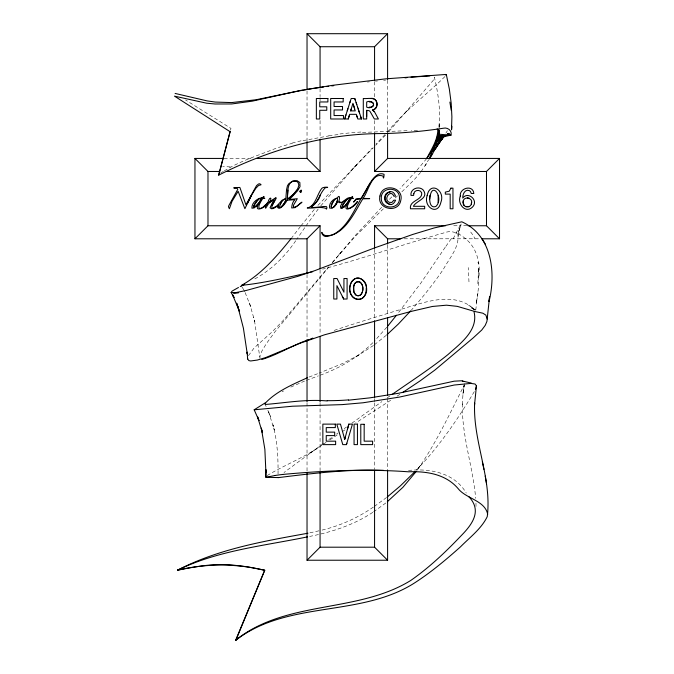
<?xml version="1.0" encoding="UTF-8"?>
<svg xmlns="http://www.w3.org/2000/svg" width="674" height="674" viewBox="0 0 674 674"><rect width="100%" height="100%" fill="white"/><g stroke="black" fill="none" stroke-linecap="round" stroke-linejoin="round"><path stroke-width="0.51" stroke-dasharray="3.37 2.53" d="M468.978 281.85L468.228 267.553M278.042 473.915C278.236 457.435 277.284 440.847 273.029 424.856L274.293 430.079L268.648 411.873L270.493 416.692L266.946 408.166M439.094 127.074L439.111 123.064L439.119 129.155M477.832 283.678L478.641 268.201L478.607 286.989L476.307 303.527L477.959 292.861M479.012 276.104C480.267 262.515 476.729 247.678 465.574 238.79C459.634 233.583 452.027 229.59 444.014 232.867C403.389 244.274 363.522 258.403 322.669 269.111M439.389 126.855C440.476 110.14 438.319 93.374 434.351 77.139L434.477 78.074L433.062 80.594L388.03 132.5M475.793 310.023L476.998 299.029M464.175 385.191L462.87 394.846L464.175 385.191C449.642 413.929 435.943 443.5 417.358 469.963M464.453 383.607L463.046 393.237L462.339 404.459L462.423 402.825C461.404 435.294 472.929 466.273 475.684 498.356M458.489 236.17L460.174 226.405L457.831 234.19C459.803 247.063 449.28 258.26 443.526 269.01C433.812 283.434 422.876 297.023 411.401 310.082M259.937 358.383L260.08 355.442L262.119 350.649L266.213 343.866L274.672 332.156L329.215 266.592M230.533 130.057L230.997 128.439L185.586 99.996M461.159 223.937L457.831 234.19L456.13 232.581M453.172 238.79L461.016 223.743M248.445 355.712L254.081 347.986L272.144 331.844L283.88 319.737L328.516 267.005M421.115 171.702L428.622 159.789M474.311 391.602C457.604 419.489 439.145 446.5 416.524 469.98L420.635 465.346M425.168 165.888L426.558 163.546M445.876 133.115L447.41 130.731M304.749 227.694L296.745 239.304M451.218 238.79L445.253 247.223M305.929 225.967L318.179 209.075M445.244 247.232L421.132 282.684L398.123 313.132M295.718 240.753C284.933 256.727 270.721 270.501 253.609 279.55M300.419 226.531L291.766 237.754M300.958 225.832L314.387 209.344M426.65 158.592L417.054 170.126M449.086 134.556L449.937 133.486L448.825 133.856L449.659 132.643L448.193 133.772M332.383 262.7L354.987 235.79L381.754 207.204M320.799 205.814L354.701 166.84L373.27 147.8M386.817 327.227L374.171 341.406M420.593 172.409L413.76 180.253L401.249 192.402M332.358 262.405L355.417 236.229L383.329 208.847M338.786 254.789L342.038 251.006M416.389 170.876L399.968 188.501M350.868 171.086L372.309 147.951M444.933 76.575C425.993 95.287 404.223 111.075 387.415 131.978M317.934 205.376L354.701 166.84M385.006 134.556L375.94 144.135M405.082 112.878L409.11 108.607M385.595 135.07L375.747 145.264M447.452 134.337L448.589 133.149L447.342 133.764M354.381 167.194L358.408 163.024M389.471 199.302L392.976 195.704M372.891 342.695C357.793 357.574 339.165 368.56 319.206 375.553M395.25 197.912L397.5 195.848M386.328 335.264L374.205 344.936M386.581 497.496L374.196 506.536M385.814 502.981L373.657 511.793M267.19 475.566C285.203 464.588 305.305 457.166 322.534 444.756M323.402 443.425L284.007 472.516M351.912 423.171L381.872 401.637M309.745 453.383L318.844 447.216M373.463 345.467L355.383 357.212M344.203 428.664L346.52 427.021M328.769 439.583L331.852 437.401M336.478 434.123L338.028 433.028M387.272 397.812L390.372 395.638M447.266 134.05L448.589 133.149M373.362 507.092C357.549 518.062 339.679 525.973 320.942 530.362M224.29 170.893C239.717 161.204 257.46 155.728 274.326 148.954A247.072 237.636 7 0 1 292.154 143.343M323.276 444.259L326.258 442.27M329.999 439.768L333.765 437.257M334.515 436.752L337.539 434.73M342.19 431.68L345.315 429.641M397.028 396.169L400.179 394.13M390.693 400.272L355.687 422.969M372.823 512.316C353.85 524.962 331.835 532.081 309.61 536.437M282.17 391.771L283.577 390.954M358.956 354.945L342.805 363.421L319.181 373.101M220.769 172.788L223.431 171.466M290.814 387.095L304.496 381.105M308.987 377.086L317.479 373.75M306.35 380.389L318.313 375.89M334.161 330.412C358.206 322.265 382.554 315.061 406.793 307.555C428.512 300.764 456.197 291.766 474.943 309.964M318.954 530.817L308.97 533.008M303.047 140.622L328.853 135.904M383.691 80.29L385.722 80.071M375.544 81.166L377.583 80.956M367.389 82.026L369.428 81.815M362.444 132.416L407.492 130.705M417.543 130.259L411.199 130.571M408.495 470.435C430.029 468.245 454.495 472.735 466.256 493.073M224.012 158.432L252.034 158.432M453.728 225.756L459.82 225.756M466.981 225.756L460.039 225.124M404.181 238.79L480.2 238.79M230.297 166.899L222.706 166.562M475.246 309.964L473.477 309.13L475.263 310.023M475.178 309.796L468.565 305.111M475.077 310.032L470.705 306.948L472.364 308.877M470.713 232.041L473.03 235.159M474.934 238.79L473.948 236.785M241.241 285.709L243.963 290.208M244.856 291.808L243.028 288.506L243.887 290.123M264.941 404.08L266.146 406.532M245.159 292.617L251.048 307.588M249.498 303.005L254.839 321.759L253.517 317.083M254.545 320.773L259.768 357.11M478.641 268.201L478.759 271.1M475.962 503.074L476.021 506.705M387.592 80.231L387.592 132.694M387.592 245.092L387.592 315.474M387.592 398.46L387.592 469.888M374.567 81.638L374.567 97.595M374.567 120.536L374.567 133.503M374.567 249.169L374.567 319.788M374.567 398.705L374.567 401.822M374.567 402.858L374.567 469.315M320.066 88.623L320.066 96.601M320.066 97.595L320.066 101.589M320.066 120.536L320.066 138.49M320.066 269.937L320.066 334.321M320.066 402.858L320.066 471.396M307.032 90.872L307.032 140.765M307.032 274.503L307.032 338.584M307.032 402.656L307.032 470.941M292.078 143.107A242.261 235.277 10.8 0 1 302.98 140.377M328.836 135.803A409 400.634 15.1 0 1 339.999 134.345M339.949 133.958A427.282 418.739 15.4 0 1 362.41 131.919M478.953 263.93L477.984 262.346L479.079 264.52L478.953 263.93"/><path stroke-width="1.01" d="M287.992 190.034L287.25 199.42L292.651 195.199L297.596 189.209L298.885 185.148L298.11 182.57L296.846 181.559C286.281 178.821 288.076 193.05 287.2 199.234M230.238 131.295L218.688 175.139C270.493 149.021 326.519 133.191 384.829 133.553C404.358 133.005 423.803 131.211 443.104 128.271C447.477 126.982 452.296 130.562 451.007 135.137L439.035 134.227L439.103 130.175M265.901 469.668L265.834 477.251L278.556 477.596C313.343 473.249 348.332 469.096 383.464 470.326M429.759 198.94C431.478 178.939 444.57 198.662 435.808 206.514C429.397 208.78 429.237 199.201 430.02 195.241M439.035 134.227L438.69 130.427L437.106 128.903M451.58 129.45L451.706 126.215L451.521 129.888L451.892 116.762L451.201 103.307L449.356 89.153L446.356 74.688L445.868 74.46L385.638 78.85L332.13 85.371L299.938 90.56L252.152 101.184L231.671 103.965L215.014 103.99L206.665 103.206L174.473 96.138L230.07 131.674L218.688 175.139M439.069 130.133C439.625 141.001 432.641 150.218 426.65 158.592C431.293 149.417 437.603 140.327 437.856 129.703M235.757 640.258C287.309 600.332 359.343 617.418 413.516 583.6C430.282 572.934 445.573 560.128 460.384 546.926C469.778 537.389 481.261 528.921 487.243 516.663C492.079 478.211 472.887 441.588 474.631 403.136L474.53 404.737L476.459 385.89L475.044 384.012L470.907 383.422L454.251 385.023L399.16 397.146L363.075 402.774L342.131 404.619L292.482 406.22L254.182 409.8L264.983 403.01M489.594 296.577L486.931 321.355L485.246 325.34L481.758 330.024L473.173 337.918L434.924 370.034L420.306 380.743L402.538 392.597M471.505 202.352C472.162 208.493 462.516 208.199 463.08 202.352C462.794 195.435 474.151 197.448 471.252 204.104M438.117 202.604L438.201 195.275M331.195 206.884L332.156 203.455A16.783 16.783 0 0 1 333.773 200.835C340.993 192.284 336.141 208.055 331.852 207.777C329.788 206.328 332.872 202.453 333.773 200.835M489.568 296.737L489.029 301.59C496.089 272.877 492.146 235.319 461.816 221.805L434.309 227.905L412.665 234.468L374.693 247.863L315.078 270.544L297.824 276.357L246.364 290.427L235.976 292.583L231.123 292.533L232.117 291.084L238.47 287.486M446.677 135.44L449.356 135.289L438.766 135.996L451.007 135.137L438.285 137.917L439.077 131.093L436.305 140.925L432.329 150.47M286.981 199.959C286.677 202.908 276.77 213.464 278.244 205.199C276.559 206.691 271.841 210.642 270.063 207.777L274.074 199.116L268.606 203.649L265.632 208.291L265.278 206.623L267.485 203.396C265.227 207.921 252.935 213.346 258.883 203.413L254.14 207.946L251.899 208.19C251.52 203.169 256.988 198.308 261.841 197.827L264.048 196.555L263.155 197.87L264.789 198.308L262.97 198.198C254.949 209.892 259.667 211.931 267.957 202.419C269.625 195.679 273.037 197.642 269.078 202.571L275.919 197.549L276.197 198.341L272.17 205.385L271.765 207.643L272.692 208.156L276.795 206.017L281.985 200.288L285.843 198.4L286.56 189.588L287.436 185.856L288.649 183.859L292.828 180.927L297.032 180.64L299.854 182.519L300.014 186.673L297.554 190.767L289.458 199.538L297.285 198.687L293.443 205.317L293.535 207.499L296.99 206.185L301.944 202.166L295.111 207.643L291.69 207.954C292.305 197.044 300.638 199.807 287.057 200.178M463.4 200.397L463.08 202.352L464.226 205.654M436.305 140.925L436.929 137.184M476.459 385.89L475.456 389.387M253.483 207.171C254.511 203.253 257.283 198.805 261.605 198.156C259.574 205.014 246.237 214.694 258.555 199.285M342.08 207.171C343.108 203.253 345.888 198.805 350.21 198.156C348.18 205.014 334.835 214.694 347.152 199.285M445.767 135.895L437.628 139.956L438.74 134.463L436.803 142.054L441.184 138.111M285.599 199.563C286.147 202.613 276.795 212.866 280.409 203.961C285.422 194.997 288.615 200.161 281.235 206.91M346.428 444.621L352.443 424.123L348.829 424.123L344.717 439.296L340.471 424.123L336.798 424.123L342.788 444.621L346.428 444.621L346.84 443.206M345.349 436.988L344.717 439.296L344.304 437.805M347.54 428.891L348.829 424.123M357.726 107.495L354.768 98.497L351.179 98.497L344.633 118.986L348.239 118.986L349.621 114.336L356.335 114.336L357.801 118.986L361.491 118.986L360.826 116.939M348.239 118.986L349.166 115.886M354.263 107.638L355.249 110.881L350.657 110.881L352.94 103.274L354.094 107.073M350.657 110.881L351.23 108.977M344.633 118.986L344.903 118.144M345.282 116.939L345.939 114.892M347.253 110.789L347.902 108.741M349.865 102.591L350.522 100.544M337.48 200.507L336.798 202.377A16.926 16.926 0 0 1 334.498 205.915L333.588 206.884M265.851 476.855L265.91 469.921M278.244 205.199L277.899 207.819M429.203 158.66L433.694 148.187L437.889 140.419M235.858 640.3L264.739 570.212L235.656 640.216C286.012 599.767 357.212 613.542 410.795 580.44C429.212 567.601 445.598 552.04 461.05 535.813C472.289 524.372 482.407 510.774 468.7 496.536M446.356 74.688L445.944 75.395M247.383 203.599L244.889 208.696L238.149 191.29L232.024 201.349L229.379 208.755L228.461 206.792L228.764 205.713L237.804 189.284L237.138 188.358L234.097 188.375L233.802 187.591L239.893 187.465L245.926 204.82L256.516 185.662L258.437 184.019L259.591 183.741L260.813 184.373L261.007 184.794L258.58 185.476L255.783 188.341L251.377 195.477L247.383 203.599L251.377 195.477M280.081 204.702L281.656 201.678M442.414 137.479L433.264 151.987L442.658 136.721M347.481 203.413C341.12 214.972 356.563 205.865 357.372 201.492C349.916 210.76 342.51 211.636 351.567 198.198L353.361 198.358L351.752 197.87L352.645 196.555L350.446 197.827C346.099 196.294 341.912 206.244 338.971 200.759C340.025 198.038 339.511 193.994 337.345 197.971C333.066 198.687 328.465 203.742 329.687 208.106C333.613 209.446 336.402 204.357 337.859 201.391L339.106 202.596L342.468 202.613L340.463 206.227L340.808 208.376L344.431 206.724L347.481 203.413L346.259 204.736M261.605 198.156L258.934 202.849L255.977 206.16M350.21 198.156L346.099 204.685M272.17 205.385L274.756 200.599M361.197 198.341C366.403 191.896 373.396 169.873 384.062 174.313C384.146 176.293 383.253 180.657 383.211 176.192C371.905 171.381 368.181 192.056 363.025 198.341L369.672 198.611L362.789 198.855C353.993 213.313 344.625 235.125 325.348 236.464C323.444 236.127 321.709 234.181 321.801 232.336C322.593 234.527 324.851 235.782 327.151 235.765A17.591 17.591 0 0 0 334.262 233.988C347.531 226.472 353.462 211.442 360.868 198.906L355.796 199.63L353.631 202.099L356.167 198.813L361.197 198.341L370.253 183.134M320.319 194.988C317.53 206.842 299.762 209.235 323.394 206.514A26.454 26.454 0 0 1 325.652 206.581C328.027 205.68 326.317 211.063 326.064 208.426C320.133 206.261 312.711 208.62 307.243 208.013C315.592 206.126 316.898 194.297 321.928 188.231C323.806 186.445 331.473 187.397 325.424 187.642C319.636 193.16 318.372 202.444 311.472 206.935M435.463 148.735L443.837 136.308L435.059 148.558L437.443 145.491M442.683 137.429L436.963 145.188L441.243 138.895M433.146 152.762L429.119 158.921L431.967 154.767M437.342 145.205L439.448 142.13M289.483 199.285L290.014 198.527M439.532 142.315L443.837 136.308M297.596 189.209L294.496 193.32L287.385 199.378M416.22 471.471L402.884 487.336L387.297 501.742M436.963 145.188L444.208 136.106M291.227 238.453C276.955 256.12 261.638 274.023 241.595 285.321C262.936 283.257 290.157 276.972 312.753 271.689M396.447 315.272L387.971 325.837M410.803 310.765L398.326 324.051L387.019 334.666M343.024 201.947L344.7 200.313M444.056 136.493L438.993 141.944L441.723 139.291M414.535 472.053L400.356 485.895L387.331 496.915M374.567 80.644L374.567 46.725L387.592 33.7L307.032 33.7L307.032 89.136M207.98 225.756L320.066 225.756L307.032 238.79L194.955 238.79L207.98 225.756L207.98 171.466L194.955 158.432L222.968 158.432M387.592 158.432L374.567 171.466L486.493 171.466L499.527 158.432L387.592 158.432L387.592 132.694M387.592 470.941L387.592 560.229L307.032 560.229L320.066 547.195L320.066 472.432M263.863 206.488L265.227 205.132M266.592 203.775L267.957 202.419M391.923 394.56C410.736 381.374 430.122 368.956 448.016 354.524C460.03 343.807 478.565 330.319 474.058 311.944M437.628 139.956L440.914 137.774M341.945 208.317L344.431 206.724M240.222 286.568L241.587 285.86M242.269 285.498L244.654 284.268M307.31 377.777C292.423 384.584 276.205 391.341 264.949 403.515L265.286 404.476C285.692 402.841 306.392 399.042 327.151 400.946M309.476 339.401C293.072 344.802 278.286 354.558 261.824 359.469M310.318 339.073L312.854 338.095M438.285 137.917L445.741 135.718M296.265 91.479L256.044 99.752L231.595 102.583L215.2 102.06L207.078 100.898L175.105 93.433M307.959 533.218C263.441 541.281 218.022 549.04 177.473 570.221C206.109 563.388 235.934 563.312 264.562 570.305M390.406 191.846C377.777 193.27 389.892 213.127 395.604 200.186L393.86 200.186L391.855 202.486L389.134 202.301C382.781 199.041 390.945 188.644 393.784 196.168L395.537 196.168C391.139 183.025 376.884 202.512 390.667 204.289M307.58 536.849C263.829 545.923 218.09 550.304 177.473 570.212C196.505 566.497 215.916 562.765 235.369 565.368A213.835 213.835 0 0 1 249.06 567.129L264.739 570.212M469.214 206.648L465.599 206.657M297.268 91.285L303.317 90.131M275.169 475.456L266.087 477.302M304.328 89.937L311.413 88.749M312.424 88.572L319.518 87.519M321.549 87.232L323.587 86.963M326.629 86.558L328.668 86.289M233.642 293.443L238.571 292.802M331.718 85.918L333.756 85.674M404.973 77.864L406.986 77.636M282.583 474.454C324.455 470.57 366.521 468.784 408.503 471.808C426.532 471.059 445.868 474.117 458.177 488.667C466.189 498.861 485.027 500.378 487.698 514.397M411.014 77.181L429.742 75.892M348.593 400.171L369.975 397.845L398.3 393.313L454.166 381.172L461.37 380.793L471.303 383.076M369.2 107.158C377.255 107.671 372.949 99.011 366.681 101.959L366.681 107.158C372.587 110.106 377.255 101.361 369.335 101.959M307.032 33.7L320.066 46.725L374.567 46.725M366.673 110.376L369.082 110.662L370.093 111.505L374.356 118.986L378.4 118.986L374.415 111.657L372.612 109.946C376.134 109.491 377.659 105.54 376.842 102.397C375.342 96.466 367.507 99.078 363.294 98.497L363.294 118.986L366.681 118.986L366.681 110.401L366.681 116.56M366.681 110.435L367.381 110.435M257.215 158.432L307.032 158.432L320.066 171.466L226.456 171.466M207.98 171.466L219.572 171.466M374.567 248.133L374.567 225.756L445.607 225.756M467.95 225.756L486.493 225.756L499.527 238.79L481.902 238.79M374.567 225.756L387.592 238.79L400.71 238.79M343.689 299.02L347.093 299.02L347.093 278.522L343.934 278.522L343.934 292.204L337.059 278.522L333.756 278.522L333.756 299.02L336.916 299.02L336.916 285.65L343.689 299.02L342.325 296.324M320.066 547.195L374.567 547.195L387.592 560.229M370.439 98.497C377.718 96.711 379.622 108.902 372.612 109.946L374.415 111.657M467.284 197.886L469.315 198.249M278.033 477.478L278.556 477.596M462.322 380.97L463.636 381.585M485.39 244.199L482.02 238.706M231.123 292.533L234.089 297.512L232.412 294.513L239.464 311.321L236.641 303.182L238.074 307.293M254.182 409.8L259.027 420.669L257.502 416.633L262.422 432.683L261.318 428.057L264.874 449.389L265.901 472.356M358.13 108.741L361.491 118.986M354.768 98.497L355.442 100.544M356.116 102.591L356.79 104.639M357.456 106.694L359.478 112.844M356.824 115.886L357.313 117.436M237.939 306.889L243.398 328.162L247.291 354.01L247.139 352.123L247.636 358.972L248.874 360.598L250.728 360.969L257.35 360.051L265.623 357.599L300.334 343.133L324.59 334.784L411.519 311.321L432.413 306.459L446.474 305.187L457.258 306.358L475.035 311.548L482.854 313.199L485.853 315.095L487.243 318.996M353.277 104.403L354.667 108.977M482.323 461.707L483.924 469.357M449.887 102.077L451.201 110.275M485.238 476.097L486.527 483.755M247.619 358.214L247.636 358.972M499.527 158.432L499.527 238.79M486.493 171.466L486.493 225.756M387.592 33.7L387.592 79.439M387.592 238.79L387.592 244.039M387.592 317.572L387.592 395.301M374.567 133.503L374.567 171.466M374.567 320.824L374.567 397.668M374.567 470.351L374.567 547.195M320.066 46.725L320.066 87.62M320.066 139.484L320.066 171.466M320.066 225.756L320.066 268.901M320.066 336.402L320.066 401.822M307.032 141.607L307.032 158.432M307.032 238.79L307.032 273.45M307.032 339.629L307.032 401.611M307.032 473.038L307.032 560.229M194.955 158.432L194.955 238.79M348.568 399.901A156.444 94.975 -4.7 0 1 327.193 400.676M275.295 475.465A28.527 2.629 -3.8 0 1 282.684 474.462M366.294 288.767C365.62 307.9 343.546 297.975 351.078 282.861C359.368 269.179 372.436 287.806 363.893 296.804A6.782 6.782 0 0 1 359.874 299.205C349.949 301.034 347.43 287.006 352.325 280.797C357.911 274.217 367.836 281.041 366.294 288.767M460.291 196.109C457.048 203.59 465.448 213.978 472.423 207.129C479.104 200.65 468.068 190.767 462.752 198.055C462.533 194.491 464.875 188.83 469.315 190.59L470.494 191.568L471.236 193.489L473.805 193.489C473.232 184.373 459.247 187.852 460.291 196.109M427.164 195.561C423.129 206.935 437.704 216.388 440.906 202.251C445.489 190.447 430.046 180.725 427.164 195.561M353.673 286.315L353.909 292.154L356.276 295.355C363.522 297.841 364.912 285.245 360.042 282.145L358.155 281.707L356.276 282.136L354.431 283.981L353.673 286.315M399.471 198.114C400.112 209.959 380.667 209.959 381.307 198.114C380.717 186.327 400.061 186.327 399.471 198.114M379.959 195.999C376.656 209.336 398.679 213.81 400.819 200.237C404.114 186.951 382.124 182.519 379.959 195.999M353.808 285.616C353.302 288.961 353.151 293.291 356.335 295.389L358.155 295.827L359.983 295.389C363.808 292.415 363.893 285.102 360.026 282.136L358.155 281.707L356.26 282.153L354.785 283.425L353.808 285.616M413.802 193.699L413.625 195.409L410.98 195.409C410.019 188.787 418.883 185.603 423.146 189.916C429.439 198.442 416.212 200.582 413.373 206.311L424.679 206.311L424.679 208.772L410.466 208.772C409.008 200.068 422.935 200.523 421.638 192.697C420.231 189.2 414.19 189.824 413.802 193.699M299.922 191.248C300.781 195.763 303.106 187.212 299.922 191.248M450.906 188.156L449.246 191.197L445.312 192.115L445.312 194.112L450.181 194.112L450.181 208.772L452.962 208.772L452.962 188.156L450.906 188.156M327.884 98.497L316.359 98.497L316.359 118.986L319.746 118.986L319.746 110.283L326.78 110.283L326.78 106.812L319.746 106.812L319.746 101.959L327.884 101.959L327.884 98.497M343.167 98.497L330.69 98.497L330.69 118.986L343.47 118.986L343.47 115.54L334.077 115.54L334.077 109.955L342.518 109.955L342.518 106.5L334.077 106.5L334.077 101.959L343.167 101.959L343.167 98.497M335.323 424.123L322.854 424.123L322.854 444.621L335.635 444.621L335.635 441.167L326.241 441.167L326.241 435.589L334.683 435.589L334.683 432.135L326.241 432.135L326.241 427.594L335.323 427.594L335.323 424.123M357.447 424.123L354.061 424.123L354.061 444.621L357.447 444.621L357.447 424.123M364.171 424.291L360.784 424.291L360.784 444.621L372.612 444.621L372.612 441.167L364.171 441.167L364.171 424.291"/></g></svg>
